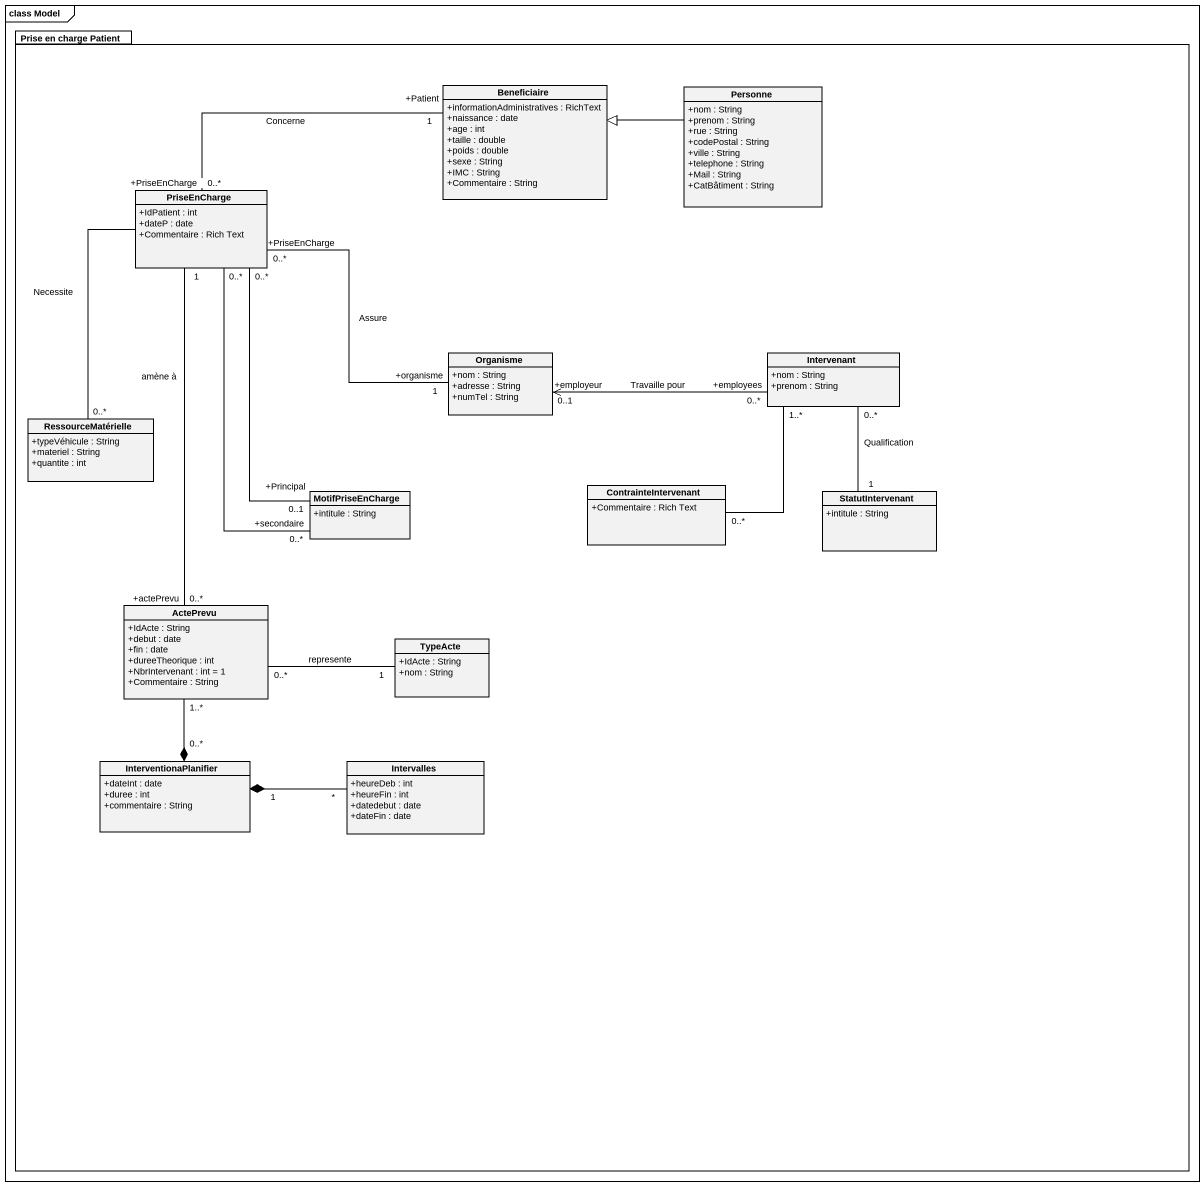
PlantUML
@startuml
mainframe class Model
hide circle
hide empty members
skinparam classAttributeIconSize 0
package "Prise en charge Patient" as Prise_en_charge_Patient {
  class Beneficiaire {
    +informationAdministratives : RichText
    +naissance : date
    +age : int
    +taille : double
    +poids : double
    +sexe : String
    +IMC : String
    +Commentaire : String
  }
  class Personne {
    +nom : String
    +prenom : String
    +rue : String
    +codePostal : String
    +ville : String
    +telephone : String
    +Mail : String
    +CatBâtiment : String
  }
  class PriseEnCharge {
    +IdPatient : int
    +dateP : date
    +Commentaire : Rich Text
  }
  class Organisme {
    +nom : String
    +adresse : String
    +numTel : String
  }
  class Intervenant {
    +nom : String
    +prenom : String
  }
  class RessourceMatérielle {
    +typeVéhicule : String
    +materiel : String
    +quantite : int
  }
  class MotifPriseEnCharge {
    +intitule : String
  }
  class ContrainteIntervenant {
    +Commentaire : Rich Text
  }
  class StatutIntervenant {
    +intitule : String
  }
  class ActePrevu {
    +IdActe : String
    +debut : date
    +fin : date
    +dureeTheorique : int
    +NbrIntervenant : int = 1
    +Commentaire : String
  }
  class TypeActe {
    +IdActe : String
    +nom : String
  }
  class InterventionaPlanifier {
    +dateInt : date
    +duree : int
    +commentaire : String
  }
  class Intervalles {
    +heureDeb : int
    +heureFin : int
    +datedebut : date
    +dateFin : date
  }
}
Personne -left-|> Beneficiaire
PriseEnCharge "0..*\n+PriseEnCharge" -right- "1\n+Patient" Beneficiaire : Concerne
PriseEnCharge -- "0..*" RessourceMatérielle : Necessite
PriseEnCharge "0..*" -- "+secondaire\n0..*" MotifPriseEnCharge
PriseEnCharge "0..*" -- "+Principal\n0..1" MotifPriseEnCharge
PriseEnCharge "1" -- "0..*\n+actePrevu" ActePrevu : amène à
Organisme "1\n+organisme" -left- "0..*\n+PriseEnCharge" PriseEnCharge : Assure
Intervenant "0..*\n+employees" -left-> "0..1\n+employeur" Organisme : Travaille pour
Intervenant "1..*" -- "0..*" ContrainteIntervenant
StatutIntervenant "1" -up- "0..*" Intervenant : Qualification
TypeActe "1" -left- "0..*" ActePrevu : represente
InterventionaPlanifier "0..*" *-up- "1..*" ActePrevu
InterventionaPlanifier "1" *-right- "*" Intervalles
@enduml
